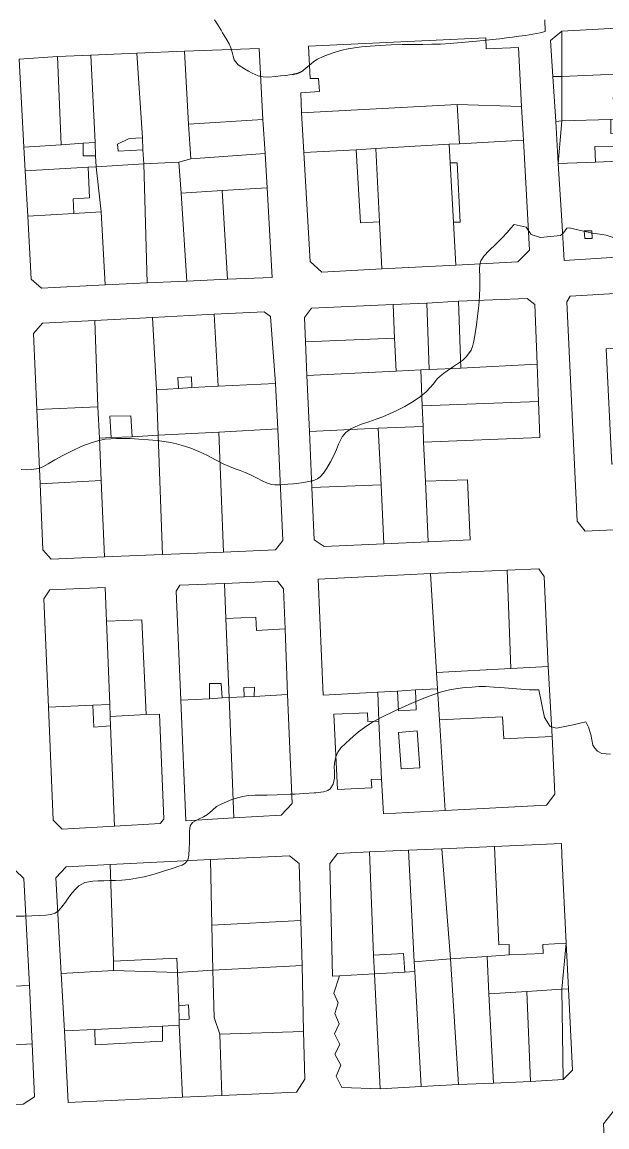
# Model space of a CAD drawing. Header units: kilometres. Extents: x 1172416 to 1173653, y 1051621 to 1052799.
# Drawn here: x 1172853.1 to 1173009.6, y 1052270.3 to 1052565.9 of the extents above; entities that cross this region are included whole.
import ezdxf

# ---------------------------------------------------------------- set-up
doc = ezdxf.new("R2010")
doc.units = ezdxf.units.KM
doc.header["$MEASUREMENT"] = 0
doc.layers.add('edificios', color=44, linetype='Continuous', lineweight=5)
doc.layers.add('terreno', color=7, linetype='Continuous')

msp = doc.modelspace()

# ---------------------------------------------------------------- linework, layer by layer
at = {"layer": 'edificios', "elevation": 50}
for points in [[(1172997.5, 1052563.50001), (1173013.75, 1052564.375), (1173014.125, 1052552.125), (1172997.5, 1052551.375), (1172997.5, 1052563.50001)], [(1172986.75, 1052543.375), (1172969.5, 1052543.875), (1172927.875, 1052541.625), (1172927.625, 1052547.00001), (1172932.625, 1052547.375), (1172932.375, 1052550.875), (1172930.125, 1052550.875), (1172929.75, 1052559.50001), (1172977.125, 1052561.75001), (1172977.25, 1052558.75001), (1172985.875, 1052559.125), (1172986.75, 1052543.375)], [(1172995.125, 1052551.375), (1172994.5, 1052561.00001), (1172997.5, 1052563.50001), (1172997.5, 1052551.375), (1172995.125, 1052551.375)], [(1172883.75, 1052557.625), (1172896.5, 1052558.125), (1172897.625, 1052538.625), (1172898.25, 1052529.375), (1172895, 1052528.50001), (1172885.625, 1052528.00001), (1172885.375, 1052531.75001), (1172885.25, 1052535.00001), (1172883.75, 1052557.625)], [(1172896.5, 1052558.125), (1172916.5, 1052558.875), (1172917.5, 1052539.875), (1172897.625, 1052538.625), (1172896.5, 1052558.125)], [(1172863.5, 1052533.125), (1172853.5, 1052532.50001), (1172852.25, 1052556.00001), (1172862.5, 1052556.75001), (1172863.5, 1052533.125)], [(1172862.5, 1052556.75001), (1172871.5, 1052557.125), (1172872.625, 1052533.75001), (1172869.375, 1052533.50001), (1172863.5, 1052533.125), (1172862.5, 1052556.75001)], [(1172871.5, 1052557.125), (1172883.75, 1052557.625), (1172885.25, 1052535.00001), (1172881.75, 1052534.75001), (1172878.625, 1052533.25001), (1172878.75, 1052531.375), (1172885.375, 1052531.75001), (1172885.625, 1052528.00001), (1172872.875, 1052527.25001), (1172872.75, 1052530.125), (1172872.625, 1052533.75001), (1172871.5, 1052557.125)], [(1173014.125, 1052552.125), (1173014.375, 1052545.875), (1173011.25, 1052545.75001), (1173011.375, 1052543.625), (1173014.5, 1052543.75001), (1173014.625, 1052540.00001), (1173010.625, 1052539.875), (1172997.5, 1052539.50001), (1172997.5, 1052551.375), (1173014.125, 1052552.125)], [(1172997.5, 1052551.375), (1172997.5, 1052539.50001), (1172995.875, 1052539.375), (1172995.125, 1052551.375), (1172997.5, 1052551.375)], [(1172969.5, 1052543.875), (1172970.125, 1052533.375), (1172967.375, 1052533.25001), (1172947.75, 1052532.125), (1172942.5, 1052531.75001), (1172928.5, 1052531.00001), (1172927.875, 1052541.625), (1172969.5, 1052543.875)], [(1172986.75, 1052543.375), (1172987.25, 1052534.375), (1172970.125, 1052533.375), (1172969.5, 1052543.875), (1172986.75, 1052543.375)], [(1172917.5, 1052539.875), (1172918.125, 1052530.75001), (1172898.25, 1052529.375), (1172897.625, 1052538.625), (1172917.5, 1052539.875)], [(1172997.5, 1052539.50001), (1172996.5, 1052528.125), (1172995.875, 1052539.375), (1172997.5, 1052539.50001)], [(1173010.625, 1052539.875), (1173010.625, 1052536.125), (1173016.875, 1052536.375), (1173017, 1052533.00001), (1173012.5, 1052532.75001), (1173006.375, 1052532.625), (1173006.5, 1052528.50001), (1172996.5, 1052528.125), (1172997.5, 1052539.50001), (1173010.625, 1052539.875)], [(1172885.375, 1052531.75001), (1172878.75, 1052531.375), (1172878.625, 1052533.25001), (1172881.75, 1052534.75001), (1172885.25, 1052535.00001), (1172885.375, 1052531.75001)], [(1172869.375, 1052533.50001), (1172869.375, 1052530.125), (1172872.75, 1052530.125), (1172872.875, 1052527.25001), (1172870.75, 1052527.125), (1172853.875, 1052526.125), (1172853.5, 1052532.50001), (1172863.5, 1052533.125), (1172869.375, 1052533.50001)], [(1172872.625, 1052533.75001), (1172872.75, 1052530.125), (1172869.375, 1052530.125), (1172869.375, 1052533.50001), (1172872.625, 1052533.75001)], [(1172942.5, 1052531.75001), (1172943.625, 1052512.25001), (1172948.75, 1052512.50001), (1172949.375, 1052499.875), (1172933.25, 1052499.00001), (1172930.125, 1052501.875), (1172928.5, 1052531.00001), (1172942.5, 1052531.75001)], [(1172947.75, 1052532.125), (1172948.75, 1052512.50001), (1172943.625, 1052512.25001), (1172942.5, 1052531.75001), (1172947.75, 1052532.125)], [(1172967.375, 1052533.25001), (1172967.625, 1052528.25001), (1172968.5, 1052512.375), (1172969.125, 1052500.875), (1172949.375, 1052499.875), (1172948.75, 1052512.50001), (1172947.75, 1052532.125), (1172967.375, 1052533.25001)], [(1172987.25, 1052534.375), (1172988.875, 1052504.875), (1172985.75, 1052501.75001), (1172969.125, 1052500.875), (1172968.5, 1052512.375), (1172970.25, 1052512.375), (1172969.5, 1052528.25001), (1172967.625, 1052528.25001), (1172967.375, 1052533.25001), (1172970.125, 1052533.375), (1172987.25, 1052534.375)], [(1173013, 1052528.75001), (1173006.5, 1052528.50001), (1173006.375, 1052532.625), (1173012.5, 1052532.75001), (1173013, 1052528.75001)], [(1172895, 1052528.50001), (1172895.625, 1052520.125), (1172897.125, 1052496.625), (1172886.5, 1052496.125), (1172885.625, 1052528.00001), (1172895, 1052528.50001)], [(1172918.125, 1052530.75001), (1172918.625, 1052521.625), (1172906.625, 1052520.875), (1172895.625, 1052520.125), (1172895, 1052528.50001), (1172898.25, 1052529.375), (1172918.125, 1052530.75001)], [(1173013, 1052528.75001), (1173013.75, 1052503.125), (1172998.125, 1052502.125), (1172997.5, 1052512.875), (1172996.5, 1052528.125), (1173006.5, 1052528.50001), (1173013, 1052528.75001)], [(1172870.75, 1052527.125), (1172871.125, 1052518.875), (1172866.75, 1052518.625), (1172866.875, 1052514.75001), (1172854.625, 1052514.00001), (1172853.875, 1052526.125), (1172870.75, 1052527.125)], [(1172872.875, 1052527.25001), (1172874.25, 1052515.125), (1172866.875, 1052514.75001), (1172866.75, 1052518.625), (1172871.125, 1052518.875), (1172870.75, 1052527.125), (1172872.875, 1052527.25001)], [(1172885.625, 1052528.00001), (1172886.5, 1052496.125), (1172875.25, 1052495.625), (1172874.25, 1052515.125), (1172872.875, 1052527.25001), (1172885.625, 1052528.00001)], [(1172967.625, 1052528.25001), (1172969.5, 1052528.25001), (1172970.25, 1052512.375), (1172968.5, 1052512.375), (1172967.625, 1052528.25001)], [(1172906.625, 1052520.875), (1172908, 1052497.125), (1172897.125, 1052496.625), (1172895.625, 1052520.125), (1172906.625, 1052520.875)], [(1172918.625, 1052521.625), (1172920, 1052497.625), (1172908, 1052497.125), (1172906.625, 1052520.875), (1172918.625, 1052521.625)], [(1172874.25, 1052515.125), (1172875.25, 1052495.625), (1172858.25, 1052494.75001), (1172855.5, 1052497.125), (1172854.625, 1052514.00001), (1172866.875, 1052514.75001), (1172874.25, 1052515.125)], [(1173005.625, 1052508.00001), (1173005.5, 1052510.125), (1173003.5, 1052510.125), (1173003.625, 1052508.00001), (1173005.625, 1052508.00001)], [(1173005.625, 1052508.00001), (1173003.625, 1052508.00001), (1173003.5, 1052510.125), (1173005.5, 1052510.125), (1173005.625, 1052508.00001)], [(1173003.75, 1052429.75001), (1173001.625, 1052432.375), (1172998.875, 1052491.125), (1172999.75, 1052492.625), (1173031.375, 1052494.50001), (1173032.5, 1052492.75001), (1173035.125, 1052433.25001), (1173034, 1052431.125), (1173003.75, 1052429.75001)], [(1172952.75, 1052481.375), (1172928.875, 1052480.375), (1172928.625, 1052486.875), (1172930.5, 1052489.375), (1172952.375, 1052490.375), (1172952.75, 1052481.375)], [(1172952.375, 1052490.375), (1172961.375, 1052490.75001), (1172962, 1052473.00001), (1172959.75, 1052472.875), (1172953.125, 1052472.50001), (1172952.75, 1052481.375), (1172952.375, 1052490.375)], [(1172961.375, 1052490.75001), (1172969.875, 1052491.25001), (1172970.5, 1052473.375), (1172962, 1052473.00001), (1172961.375, 1052490.75001)], [(1172969.875, 1052491.25001), (1172988.25, 1052492.00001), (1172990.25, 1052490.375), (1172990.875, 1052474.375), (1172970.5, 1052473.375), (1172969.875, 1052491.25001)], [(1172888, 1052486.875), (1172904.5, 1052487.75001), (1172905.5, 1052468.50001), (1172898.5, 1052468.125), (1172898.375, 1052471.00001), (1172894.75, 1052470.875), (1172894.875, 1052467.875), (1172889, 1052467.50001), (1172888, 1052486.875)], [(1172904.5, 1052487.75001), (1172917.875, 1052488.375), (1172919.5, 1052487.125), (1172920.875, 1052469.25001), (1172905.5, 1052468.50001), (1172904.5, 1052487.75001)], [(1172873.375, 1052463.00001), (1172857, 1052462.25001), (1172856.125, 1052482.625), (1172858.5, 1052485.375), (1172872.5, 1052486.125), (1172873.375, 1052463.00001)], [(1172872.5, 1052486.125), (1172888, 1052486.875), (1172889, 1052467.50001), (1172889.5, 1052455.375), (1172882.5, 1052455.00001), (1172882.125, 1052460.625), (1172876.5, 1052460.50001), (1172876.875, 1052454.75001), (1172873.75, 1052454.625), (1172873.375, 1052463.00001), (1172872.5, 1052486.125)], [(1172952.75, 1052481.375), (1172953.125, 1052472.50001), (1172929.25, 1052471.375), (1172928.875, 1052480.375), (1172952.75, 1052481.375)], [(1173010.875, 1052447.625), (1173026.125, 1052448.375), (1173024.625, 1052479.25001), (1173009.375, 1052478.50001), (1173010.875, 1052447.625)], [(1173010.875, 1052447.625), (1173009.375, 1052478.50001), (1173024.625, 1052479.25001), (1173026.125, 1052448.375), (1173010.875, 1052447.625)], [(1172959.75, 1052472.875), (1172960.125, 1052463.25001), (1172960.375, 1052457.75001), (1172948.375, 1052457.25001), (1172930, 1052456.375), (1172929.25, 1052471.375), (1172953.125, 1052472.50001), (1172959.75, 1052472.875)], [(1172990.875, 1052474.375), (1172991.25, 1052464.375), (1172960.125, 1052463.25001), (1172959.75, 1052472.875), (1172962, 1052473.00001), (1172970.5, 1052473.375), (1172990.875, 1052474.375)], [(1172898.5, 1052468.125), (1172894.875, 1052467.875), (1172894.75, 1052470.875), (1172898.375, 1052471.00001), (1172898.5, 1052468.125)], [(1172920.875, 1052469.25001), (1172921.5, 1052457.125), (1172905.75, 1052456.25001), (1172889.5, 1052455.375), (1172889, 1052467.50001), (1172894.875, 1052467.875), (1172898.5, 1052468.125), (1172905.5, 1052468.50001), (1172920.875, 1052469.25001)], [(1172991.25, 1052464.375), (1172991.625, 1052454.75001), (1172960.5, 1052453.50001), (1172960.375, 1052457.75001), (1172960.125, 1052463.25001), (1172991.25, 1052464.375)], [(1172873.375, 1052463.00001), (1172873.75, 1052454.625), (1172874.25, 1052443.25001), (1172857.875, 1052442.375), (1172857, 1052462.25001), (1172873.375, 1052463.00001)], [(1172882.5, 1052455.00001), (1172876.875, 1052454.75001), (1172876.5, 1052460.50001), (1172882.125, 1052460.625), (1172882.5, 1052455.00001)], [(1172960.375, 1052457.75001), (1172960.5, 1052453.50001), (1172961, 1052443.125), (1172961.75, 1052426.875), (1172949.875, 1052426.375), (1172949.125, 1052442.125), (1172948.375, 1052457.25001), (1172960.375, 1052457.75001)], [(1172889.5, 1052455.375), (1172890.625, 1052423.50001), (1172875.125, 1052422.875), (1172874.25, 1052443.25001), (1172873.75, 1052454.625), (1172876.875, 1052454.75001), (1172882.5, 1052455.00001), (1172889.5, 1052455.375)], [(1172905.75, 1052456.25001), (1172907, 1052424.125), (1172890.625, 1052423.50001), (1172889.5, 1052455.375), (1172905.75, 1052456.25001)], [(1172921.5, 1052457.125), (1172922.875, 1052427.25001), (1172920.875, 1052424.75001), (1172907, 1052424.125), (1172905.75, 1052456.25001), (1172921.5, 1052457.125)], [(1172948.375, 1052457.25001), (1172949.125, 1052442.125), (1172930.625, 1052441.375), (1172930, 1052456.375), (1172948.375, 1052457.25001)], [(1172874.25, 1052443.25001), (1172875.125, 1052422.875), (1172860.875, 1052422.25001), (1172858.625, 1052424.75001), (1172857.875, 1052442.375), (1172874.25, 1052443.25001)], [(1172961, 1052443.125), (1172972.25, 1052443.50001), (1172973, 1052427.375), (1172961.75, 1052426.875), (1172961, 1052443.125)], [(1172949.125, 1052442.125), (1172949.875, 1052426.375), (1172933.875, 1052425.625), (1172931.25, 1052427.375), (1172930.625, 1052441.375), (1172949.125, 1052442.125)], [(1172962.375, 1052418.375), (1172982.875, 1052419.25001), (1172983.875, 1052393.00001), (1172964, 1052391.875), (1172962.375, 1052418.375)], [(1172982.875, 1052419.25001), (1172991.375, 1052419.625), (1172992.75, 1052417.625), (1172993.875, 1052393.50001), (1172983.875, 1052393.00001), (1172982.875, 1052419.25001)], [(1172907.625, 1052406.375), (1172907.25, 1052415.75001), (1172921.375, 1052416.375), (1172923, 1052414.25001), (1172923.5, 1052403.625), (1172915.75, 1052403.125), (1172915.625, 1052406.75001), (1172907.625, 1052406.375)], [(1172964, 1052391.875), (1172964.25, 1052387.50001), (1172958.375, 1052387.25001), (1172953.5, 1052386.875), (1172948.25, 1052386.625), (1172933.625, 1052385.875), (1172932.25, 1052416.875), (1172962.375, 1052418.375), (1172964, 1052391.875)], [(1172875.625, 1052405.625), (1172876.5, 1052383.375), (1172872, 1052383.125), (1172860.125, 1052382.625), (1172858.875, 1052411.625), (1172860.5, 1052414.00001), (1172875.25, 1052414.625), (1172875.625, 1052405.625)], [(1172907.625, 1052406.375), (1172908.5, 1052385.25001), (1172906.625, 1052385.125), (1172906.375, 1052389.00001), (1172903.25, 1052389.00001), (1172903.25, 1052384.875), (1172895.5, 1052384.50001), (1172894.25, 1052413.625), (1172895.25, 1052415.25001), (1172907.25, 1052415.75001), (1172907.625, 1052406.375)], [(1172875.625, 1052405.625), (1172885.125, 1052406.00001), (1172886.25, 1052380.625), (1172876.625, 1052380.125), (1172876.5, 1052383.375), (1172875.625, 1052405.625)], [(1172923.5, 1052403.625), (1172924.125, 1052386.00001), (1172915.125, 1052385.50001), (1172915.25, 1052388.00001), (1172912.375, 1052387.875), (1172912.5, 1052385.375), (1172908.5, 1052385.25001), (1172907.625, 1052406.375), (1172915.625, 1052406.75001), (1172915.75, 1052403.125), (1172923.5, 1052403.625)], [(1172993.875, 1052393.50001), (1172994.875, 1052374.75001), (1172982, 1052374.125), (1172981.625, 1052380.00001), (1172964.75, 1052379.25001), (1172964.25, 1052387.50001), (1172964, 1052391.875), (1172983.875, 1052393.00001), (1172993.875, 1052393.50001)], [(1172906.625, 1052385.125), (1172903.25, 1052384.875), (1172903.25, 1052389.00001), (1172906.375, 1052389.00001), (1172906.625, 1052385.125)], [(1172915.125, 1052385.50001), (1172912.5, 1052385.375), (1172912.375, 1052387.875), (1172915.25, 1052388.00001), (1172915.125, 1052385.50001)], [(1172964.25, 1052387.50001), (1172964.75, 1052379.25001), (1172966.25, 1052355.00001), (1172949.75, 1052354.125), (1172949.25, 1052363.375), (1172948.5, 1052378.875), (1172948.25, 1052386.625), (1172953.5, 1052386.875), (1172953.75, 1052381.625), (1172958.5, 1052381.875), (1172958.375, 1052387.25001), (1172964.25, 1052387.50001)], [(1172958.375, 1052387.25001), (1172958.5, 1052381.875), (1172953.75, 1052381.625), (1172953.5, 1052386.875), (1172958.375, 1052387.25001)], [(1172908.5, 1052385.25001), (1172909.75, 1052353.00001), (1172896.875, 1052352.25001), (1172895.5, 1052384.50001), (1172903.25, 1052384.875), (1172906.625, 1052385.125), (1172908.5, 1052385.25001)], [(1172924.125, 1052386.00001), (1172925.375, 1052356.875), (1172922.375, 1052353.75001), (1172909.75, 1052353.00001), (1172908.5, 1052385.25001), (1172912.5, 1052385.375), (1172915.125, 1052385.50001), (1172924.125, 1052386.00001)], [(1172872, 1052383.125), (1172872.25, 1052377.25001), (1172876.75, 1052377.625), (1172877.75, 1052350.75001), (1172863.75, 1052350.00001), (1172861.375, 1052352.375), (1172860.125, 1052382.625), (1172872, 1052383.125)], [(1172876.5, 1052383.375), (1172876.625, 1052380.125), (1172876.75, 1052377.625), (1172872.25, 1052377.25001), (1172872, 1052383.125), (1172876.5, 1052383.375)], [(1172886.25, 1052380.625), (1172889.875, 1052380.75001), (1172891, 1052352.625), (1172890, 1052351.50001), (1172877.75, 1052350.75001), (1172876.75, 1052377.625), (1172876.625, 1052380.125), (1172886.25, 1052380.625)], [(1172949.25, 1052363.375), (1172946.5, 1052363.25001), (1172946.625, 1052361.00001), (1172937.5, 1052360.625), (1172936.5, 1052380.75001), (1172945.5, 1052381.125), (1172945.625, 1052378.75001), (1172948.5, 1052378.875), (1172949.25, 1052363.375)], [(1172994.875, 1052374.75001), (1172995.625, 1052359.375), (1172993.375, 1052356.375), (1172966.25, 1052355.00001), (1172964.75, 1052379.25001), (1172981.625, 1052380.00001), (1172982, 1052374.125), (1172994.875, 1052374.75001)], [(1172954.5, 1052366.125), (1172959.5, 1052366.375), (1172958.75, 1052376.25001), (1172953.75, 1052375.875), (1172954.5, 1052366.125)], [(1172954.5, 1052366.125), (1172953.75, 1052375.875), (1172958.75, 1052376.25001), (1172959.5, 1052366.375), (1172954.5, 1052366.125)], [(1172965.375, 1052344.75001), (1172979.5, 1052345.375), (1172980.625, 1052319.00001), (1172983.375, 1052319.125), (1172983.375, 1052316.375), (1172977.5, 1052315.875), (1172967.75, 1052315.25001), (1172965.375, 1052344.75001)], [(1172979.5, 1052345.375), (1172997.375, 1052346.125), (1172997.5, 1052343.00001), (1172998.625, 1052319.50001), (1172992.375, 1052319.125), (1172992.5, 1052316.75001), (1172983.375, 1052316.375), (1172983.375, 1052319.125), (1172980.625, 1052319.00001), (1172979.5, 1052345.375)], [(1172903.5, 1052341.875), (1172924.625, 1052342.875), (1172927.25, 1052340.75001), (1172927.625, 1052325.50001), (1172903.875, 1052324.25001), (1172903.5, 1052341.875)], [(1172947.125, 1052316.25001), (1172947.375, 1052311.25001), (1172938, 1052310.75001), (1172936.125, 1052310.625), (1172935.375, 1052340.75001), (1172937.5, 1052343.50001), (1172946, 1052343.875), (1172947.125, 1052316.25001)], [(1172946, 1052343.875), (1172956.5, 1052344.375), (1172958, 1052314.50001), (1172958.125, 1052311.875), (1172955.5, 1052311.75001), (1172955.125, 1052316.75001), (1172947.125, 1052316.25001), (1172946, 1052343.875)], [(1172956.5, 1052344.375), (1172965.375, 1052344.75001), (1172967.75, 1052315.25001), (1172958, 1052314.50001), (1172956.5, 1052344.375)], [(1172877.5, 1052314.625), (1172877.5, 1052312.125), (1172863.5, 1052311.375), (1172862.125, 1052337.00001), (1172864.875, 1052339.875), (1172876.625, 1052340.50001), (1172877.5, 1052314.625)], [(1172876.625, 1052340.50001), (1172903.5, 1052341.875), (1172903.875, 1052324.25001), (1172904.125, 1052312.25001), (1172894.625, 1052311.625), (1172894.5, 1052315.50001), (1172877.5, 1052314.625), (1172876.625, 1052340.50001)], [(1172840.75, 1052338.50001), (1172851.25, 1052339.00001), (1172853.5, 1052336.75001), (1172855, 1052308.125), (1172842.25, 1052307.625), (1172840.75, 1052338.50001)], [(1172927.625, 1052325.50001), (1172928, 1052313.50001), (1172904.125, 1052312.25001), (1172903.875, 1052324.25001), (1172927.625, 1052325.50001)], [(1172998.625, 1052319.50001), (1172997.5, 1052307.125), (1172988.125, 1052306.50001), (1172978, 1052305.875), (1172977.5, 1052315.875), (1172983.375, 1052316.375), (1172992.5, 1052316.75001), (1172992.375, 1052319.125), (1172998.625, 1052319.50001)], [(1172998.625, 1052319.50001), (1172999.25, 1052307.25001), (1172997.5, 1052307.125), (1172998.625, 1052319.50001)], [(1172955.5, 1052311.75001), (1172947.375, 1052311.25001), (1172947.125, 1052316.25001), (1172955.125, 1052316.75001), (1172955.5, 1052311.75001)], [(1172977.5, 1052315.875), (1172978, 1052305.875), (1172979.25, 1052282.00001), (1172969.875, 1052281.625), (1172967.75, 1052315.25001), (1172977.5, 1052315.875)], [(1172877.5, 1052314.625), (1172894.5, 1052315.50001), (1172894.625, 1052311.625), (1172877.5, 1052312.125), (1172877.5, 1052314.625)], [(1172928, 1052313.50001), (1172928.375, 1052295.875), (1172906, 1052295.125), (1172904.5, 1052299.625), (1172904.125, 1052312.25001), (1172928, 1052313.50001)], [(1172967.75, 1052315.25001), (1172969.875, 1052281.625), (1172959.875, 1052281.125), (1172958.125, 1052311.875), (1172958, 1052314.50001), (1172967.75, 1052315.25001)], [(1172894.625, 1052311.625), (1172895, 1052302.75001), (1172895.125, 1052299.00001), (1172895.125, 1052297.50001), (1172890.625, 1052297.25001), (1172872.5, 1052296.375), (1172864.375, 1052296.00001), (1172863.5, 1052311.375), (1172877.5, 1052312.125), (1172894.625, 1052311.625)], [(1172904.125, 1052312.25001), (1172904.5, 1052299.625), (1172906, 1052295.125), (1172906.5, 1052278.75001), (1172896, 1052278.25001), (1172895.125, 1052297.50001), (1172895.125, 1052299.00001), (1172897.75, 1052299.125), (1172897.625, 1052303.00001), (1172895, 1052302.75001), (1172894.625, 1052311.625), (1172904.125, 1052312.25001)], [(1172947.375, 1052311.25001), (1172948.875, 1052280.50001), (1172938.625, 1052280.875), (1172937.125, 1052283.875), (1172938.375, 1052286.875), (1172936.75, 1052289.75001), (1172938.125, 1052292.375), (1172936.625, 1052295.25001), (1172937.875, 1052297.875), (1172936.75, 1052300.625), (1172937.625, 1052303.50001), (1172936.5, 1052306.125), (1172938, 1052310.75001), (1172947.375, 1052311.25001)], [(1172958.125, 1052311.875), (1172959.875, 1052281.125), (1172948.875, 1052280.50001), (1172947.375, 1052311.25001), (1172955.5, 1052311.75001), (1172958.125, 1052311.875)], [(1172855, 1052308.125), (1172855.75, 1052292.50001), (1172848, 1052292.125), (1172845.125, 1052292.00001), (1172838.625, 1052291.75001), (1172829.125, 1052291.375), (1172828.375, 1052307.00001), (1172831.125, 1052307.125), (1172842.25, 1052307.625), (1172855, 1052308.125)], [(1172997.5, 1052307.125), (1172997.875, 1052283.00001), (1172989.125, 1052282.50001), (1172988.125, 1052306.50001), (1172997.5, 1052307.125)], [(1172999.25, 1052307.25001), (1173000.375, 1052285.50001), (1172997.875, 1052283.00001), (1172997.5, 1052307.125), (1172999.25, 1052307.25001)], [(1172988.125, 1052306.50001), (1172989.125, 1052282.50001), (1172979.25, 1052282.00001), (1172978, 1052305.875), (1172988.125, 1052306.50001)], [(1172895.125, 1052299.00001), (1172895, 1052302.75001), (1172897.625, 1052303.00001), (1172897.75, 1052299.125), (1172895.125, 1052299.00001)], [(1172895.125, 1052297.50001), (1172896, 1052278.25001), (1172865.375, 1052276.875), (1172864.375, 1052296.00001), (1172872.5, 1052296.375), (1172872.625, 1052292.25001), (1172890.625, 1052293.25001), (1172890.625, 1052297.25001), (1172895.125, 1052297.50001)], [(1172890.625, 1052297.25001), (1172890.625, 1052293.25001), (1172872.625, 1052292.25001), (1172872.5, 1052296.375), (1172890.625, 1052297.25001)], [(1172928.375, 1052295.875), (1172928.75, 1052283.125), (1172926.5, 1052279.625), (1172906.5, 1052278.75001), (1172906, 1052295.125), (1172928.375, 1052295.875)], [(1172855.75, 1052292.50001), (1172856.375, 1052278.375), (1172853.375, 1052276.375), (1172839.375, 1052275.75001), (1172838.625, 1052291.75001), (1172845.125, 1052292.00001), (1172845.375, 1052288.875), (1172848, 1052289.00001), (1172848, 1052292.125), (1172855.75, 1052292.50001)], [(1173042.125, 1052253.50001), (1173009.625, 1052252.00001), (1173008.625, 1052271.125), (1173011.625, 1052274.875), (1173040.75, 1052276.625), (1173042.125, 1052253.50001)]]:
    msp.add_lwpolyline(points, dxfattribs=at)
at = {"layer": 'terreno', "lineweight": 0, "ltscale": 2090}
for points, elevation in [([(1172992.98705, 1052566.52554), (1172993.00333, 1052563.46495), (1172991.70717, 1052563.05194), (1172989.75976, 1052562.68189), (1172987.76695, 1052562.39465), (1172985.95998, 1052562.14527), (1172984.29493, 1052561.91753), (1172982.65981, 1052561.70395), (1172980.93168, 1052561.49394), (1172978.95457, 1052561.27277), (1172976.56457, 1052561.02169), (1172973.68672, 1052560.73534), (1172970.58683, 1052560.44996), (1172967.62372, 1052560.21624), (1172965.04723, 1052560.0693), (1172962.68843, 1052559.99337), (1172960.27643, 1052559.9592), (1172957.60337, 1052559.93683), (1172954.73235, 1052559.89953), (1172951.79453, 1052559.81992), (1172948.91999, 1052559.6776), (1172946.2467, 1052559.48921), (1172943.91353, 1052559.27839), (1172941.99743, 1052559.05351), (1172940.32162, 1052558.77473), (1172938.64832, 1052558.38495), (1172936.82364, 1052557.85846), (1172935.04422, 1052557.27719), (1172933.59354, 1052556.75444), (1172932.10866, 1052556.06152), (1172931.17187, 1052555.35414), (1172930.337, 1052554.69606), (1172930.25846, 1052554.63414), (1172930.17992, 1052554.57223), (1172930.10139, 1052554.51032), (1172930.06302, 1052554.47973), (1172930.02336, 1052554.44776), (1172929.94551, 1052554.385), (1172929.86765, 1052554.32223), (1172929.7898, 1052554.25947), (1172929.71195, 1052554.1967), (1172929.63409, 1052554.13394), (1172929.55624, 1052554.07116), (1172929.47837, 1052554.00839), (1172929.40052, 1052553.94563), (1172929.32267, 1052553.88286), (1172929.24481, 1052553.8201), (1172929.16696, 1052553.75733), (1172929.11175, 1052553.71199), (1172929.09009, 1052553.69338), (1172929.01426, 1052553.6282), (1172928.93841, 1052553.563), (1172928.86256, 1052553.49782), (1172928.78673, 1052553.43264), (1172928.71088, 1052553.36745), (1172928.63503, 1052553.30227), (1172928.5592, 1052553.23709), (1172928.48335, 1052553.17191), (1172928.4075, 1052553.10671), (1172928.33167, 1052553.04153), (1172928.25582, 1052552.97635), (1172928.18695, 1052552.91715), (1172928.09458, 1052552.85874), (1172928.01006, 1052552.80528), (1172927.92555, 1052552.75183), (1172927.84103, 1052552.69838), (1172927.75649, 1052552.64492), (1172927.67198, 1052552.59147), (1172927.58746, 1052552.53802), (1172927.53948, 1052552.51373), (1172927.4965, 1052552.49742), (1172927.40299, 1052552.46194), (1172927.3095, 1052552.42647), (1172927.21601, 1052552.39099), (1172927.1225, 1052552.35551), (1172927.02901, 1052552.32003), (1172926.9355, 1052552.28455), (1172926.84201, 1052552.24907), (1172926.74851, 1052552.2136), (1172926.655, 1052552.1781), (1172926.58441, 1052552.15466), (1172926.5595, 1052552.14958), (1172926.46152, 1052552.12958), (1172926.36354, 1052552.10957), (1172926.26556, 1052552.08956), (1172926.16758, 1052552.06955), (1172926.06959, 1052552.04954), (1172925.97161, 1052552.02953), (1172925.87363, 1052552.00952), (1172925.77565, 1052551.98951), (1172925.67767, 1052551.96951), (1172925.57968, 1052551.9495), (1172925.48169, 1052551.92949), (1172925.3837, 1052551.90948), (1172925.28572, 1052551.88947), (1172925.23657, 1052551.87943), (1172923.6824, 1052551.67923), (1172922.17502, 1052551.52423), (1172920.91352, 1052551.39739), (1172919.03611, 1052551.24568), (1172917.61977, 1052551.29712), (1172916.27832, 1052551.59493), (1172914.65507, 1052552.27247), (1172913.65652, 1052552.80788), (1172912.61665, 1052553.41409), (1172910.86831, 1052554.54308), (1172909.82426, 1052555.83433), (1172909.52376, 1052556.801), (1172909.26857, 1052557.92089), (1172908.95125, 1052559.06449), (1172908.48624, 1052560.1394), (1172907.87423, 1052561.21264), (1172907.13973, 1052562.39133), (1172906.70947, 1052563.09037), (1172906.30842, 1052563.74256), (1172905.4237, 1052565.18055), (1172904.53416, 1052566.58153)], 10), ([(1173011.46919, 1052508.25085), (1173009.35995, 1052508.92012), (1173007.08034, 1052509.23759), (1173006.05873, 1052509.35386), (1172999.44802, 1052510.92636), (1172998.8533, 1052510.78947), (1172997.92386, 1052509.5369), (1172997.18074, 1052508.79473), (1172991.82966, 1052508.31107), (1172989.29975, 1052509.11125), (1172987.98146, 1052511.09929), (1172984.73204, 1052511.79229), (1172984.65536, 1052511.72492), (1172983.8695, 1052510.81823), (1172982.87985, 1052509.64857), (1172981.55642, 1052508.20935), (1172979.85909, 1052506.53139), (1172978.09495, 1052504.8071), (1172976.65999, 1052503.26836), (1172975.84739, 1052502.08851), (1172975.53051, 1052501.19599), (1172975.4902, 1052499.74972), (1172975.55112, 1052497.82387), (1172975.56685, 1052496.36885), (1172975.55475, 1052494.66468), (1172975.50003, 1052492.87331), (1172975.3892, 1052491.10768), (1172975.21568, 1052489.27376), (1172974.97513, 1052487.22852), (1172974.66584, 1052484.91093), (1172974.31261, 1052482.58014), (1172973.94586, 1052480.57731), (1172973.58644, 1052479.15056), (1172973.21986, 1052478.18881), (1172972.82309, 1052477.48891), (1172971.90739, 1052476.3306), (1172970.92754, 1052475.41801), (1172969.87, 1052474.65606), (1172968.54879, 1052473.81989), (1172966.77417, 1052472.63259), (1172965.80241, 1052471.91905), (1172964.93263, 1052471.21098), (1172964.24664, 1052470.55076), (1172963.02831, 1052469.09302), (1172962.2377, 1052468.1353), (1172961.15782, 1052467.01222), (1172959.66453, 1052465.75924), (1172957.70459, 1052464.42308), (1172955.49448, 1052463.11775), (1172953.32364, 1052461.97264), (1172951.39967, 1052461.07767), (1172949.61889, 1052460.35637), (1172947.79583, 1052459.69589), (1172945.81988, 1052459.0077), (1172943.87697, 1052458.31467), (1172942.22485, 1052457.66997), (1172941.05136, 1052457.1085), (1172939.68987, 1052456.11714), (1172938.72317, 1052454.95559), (1172937.7473, 1052452.97094), (1172937.16471, 1052451.58116), (1172936.45405, 1052449.98476), (1172935.58798, 1052448.25963), (1172934.63961, 1052446.59714), (1172933.70392, 1052445.22072), (1172932.85717, 1052444.29073), (1172932.09972, 1052443.72919), (1172930.85306, 1052443.22617), (1172930.71822, 1052443.17176), (1172928.44091, 1052442.7722), (1172926.45599, 1052442.50999), (1172925.7363, 1052442.42893), (1172924.21502, 1052442.2576), (1172922.18963, 1052442.09822), (1172920.74154, 1052442.09551), (1172919.77091, 1052442.22003), (1172918.44179, 1052442.6599), (1172917.26415, 1052443.21349), (1172915.96089, 1052443.9005), (1172914.02233, 1052444.85758), (1172912.78067, 1052445.41287), (1172911.45012, 1052445.94774), (1172910.07676, 1052446.43742), (1172908.58511, 1052446.98856), (1172906.86452, 1052447.73863), (1172904.85162, 1052448.77138), (1172902.64806, 1052449.94126), (1172900.40079, 1052451.04792), (1172898.23656, 1052451.93096), (1172896.21935, 1052452.59666), (1172894.39195, 1052453.08924), (1172892.75116, 1052453.45566), (1172891.09575, 1052453.73402), (1172889.17856, 1052453.96616), (1172886.84541, 1052454.18138), (1172884.33141, 1052454.36475), (1172881.96764, 1052454.49482), (1172880.00025, 1052454.5517), (1172878.34322, 1052454.53803), (1172876.82447, 1052454.45901), (1172875.27911, 1052454.30183), (1172873.5545, 1052453.97583), (1172871.50317, 1052453.3713), (1172869.05241, 1052452.42089), (1172866.42573, 1052451.23666), (1172863.92141, 1052449.97499), (1172861.7818, 1052448.77999), (1172860.03645, 1052447.74986), (1172858.65495, 1052446.9754), (1172857.58003, 1052446.51239), (1172855.53945, 1052446.17794), (1172854.20461, 1052446.12275), (1172852.78726, 1052446.18119)], 20), ([(1173010.49489, 1052370.05128), (1173008.17774, 1052370.26458), (1173007.07378, 1052370.8905), (1173006.32931, 1052371.62811), (1173005.80331, 1052372.48473), (1173005.22705, 1052375.34124), (1173004.61487, 1052377.31654), (1173003.94359, 1052378.66352), (1173000.51622, 1052377.86917), (1172996.07485, 1052377.00997), (1172994.40464, 1052377.43729), (1172992.86062, 1052379.88376), (1172991.36003, 1052387.24784), (1172988.72361, 1052387.30363), (1172985.39142, 1052387.51122), (1172982.15996, 1052387.78328), (1172979.3287, 1052388.01619), (1172977.09804, 1052388.12588), (1172975.25996, 1052388.11737), (1172973.5063, 1052388.01924), (1172971.59195, 1052387.85137), (1172969.543, 1052387.59388), (1172967.45059, 1052387.22216), (1172965.34289, 1052386.69637), (1172962.99328, 1052385.93145), (1172960.11619, 1052384.83106), (1172956.5658, 1052383.35153), (1172952.77738, 1052381.66288), (1172949.32789, 1052379.9898), (1172946.65758, 1052378.50836), (1172944.66449, 1052377.20303), (1172943.1049, 1052376.01074), (1172941.78003, 1052374.88554), (1172940.6497, 1052373.86024), (1172939.71668, 1052372.98687), (1172938.39646, 1052371.72068), (1172937.58656, 1052370.60685), (1172937.06324, 1052369.37336), (1172936.71006, 1052368.11063), (1172936.5972, 1052366.78002), (1172936.65805, 1052365.30321), (1172936.64268, 1052363.65504), (1172936.3031, 1052362.04635), (1172935.514, 1052360.76162), (1172934.884, 1052360.31868), (1172933.73947, 1052359.98735), (1172931.68054, 1052359.72681), (1172931.23963, 1052359.69604), (1172928.50235, 1052359.50508), (1172926.12073, 1052359.38831), (1172924.78596, 1052359.32287), (1172921.30833, 1052359.19377), (1172918.6755, 1052359.12158), (1172916.81154, 1052359.08794), (1172915.46855, 1052359.06473), (1172913.56887, 1052358.96993), (1172912.09677, 1052358.7541), (1172910.66535, 1052358.39246), (1172909.19252, 1052357.90361), (1172907.74513, 1052357.31986), (1172906.36398, 1052356.68643), (1172905.07105, 1052356.0024), (1172903.99429, 1052355.07436), (1172902.65161, 1052353.90206), (1172901.59233, 1052353.30113), (1172900.42689, 1052352.73069), (1172898.69617, 1052351.78262), (1172898.05844, 1052350.85062), (1172897.8987, 1052349.49879), (1172897.87544, 1052348.04258), (1172897.84143, 1052346.53033), (1172897.77681, 1052344.71791), (1172897.6877, 1052343.0144), (1172897.42869, 1052341.71511), (1172896.63896, 1052340.78039), (1172895.86481, 1052340.36979), (1172894.75169, 1052339.94861), (1172893.33373, 1052339.48801), (1172891.66404, 1052338.96625), (1172889.80066, 1052338.37459), (1172887.80532, 1052337.77231), (1172885.74366, 1052337.23674), (1172883.67942, 1052336.82716), (1172881.67361, 1052336.54286), (1172879.78732, 1052336.36311), (1172878.06166, 1052336.26712), (1172876.45776, 1052336.22068), (1172874.91882, 1052336.18556), (1172873.41299, 1052336.1296), (1172872.00835, 1052336.03509), (1172869.84885, 1052335.68006), (1172868.27983, 1052334.79675), (1172867.42443, 1052334.00675), (1172866.50308, 1052332.98941), (1172865.5636, 1052331.78399), (1172864.64269, 1052330.45563), (1172863.73355, 1052329.17834), (1172862.82226, 1052328.14706), (1172861.87517, 1052327.50464), (1172860.78165, 1052327.16955), (1172859.41534, 1052327.00122), (1172857.69277, 1052326.88524), (1172855.70104, 1052326.79802), (1172853.5742, 1052326.73616), (1172851.41921, 1052326.70319)], 30)]:
    msp.add_lwpolyline(points, dxfattribs=dict(at, elevation=elevation))

doc.saveas('drawing.dxf')
